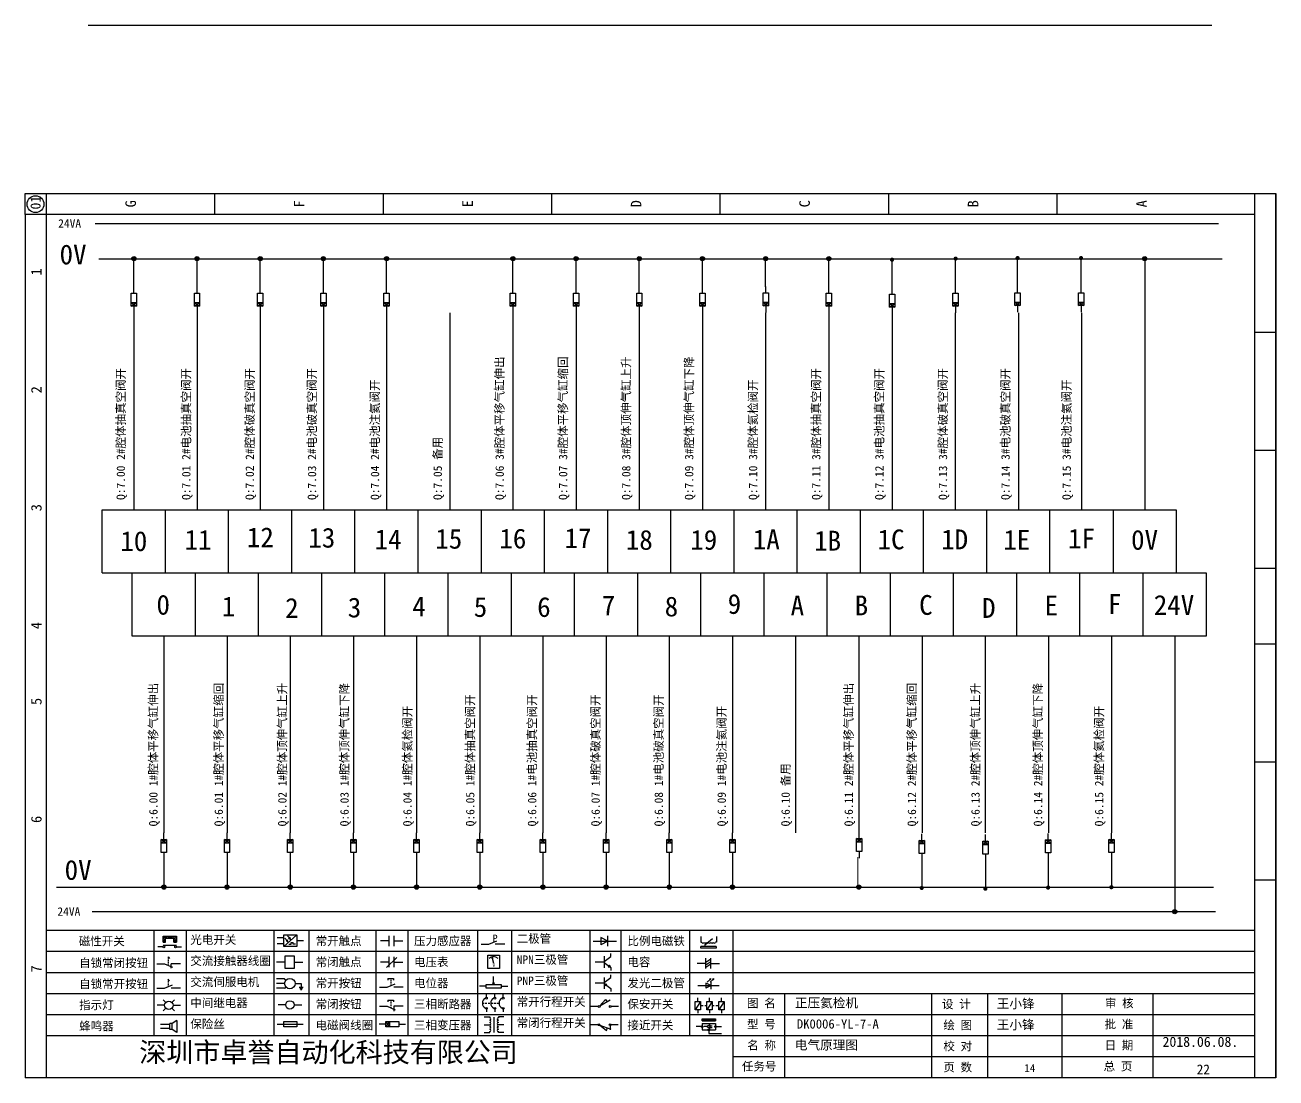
# Model space of a CAD drawing. Header units: millimetres. Extents: x 946 to 4507, y -1073 to 3239.
# Drawn here: x 1274.2 to 1571.2, y -458.3 to -208.3 of the extents above; entities that cross this region are included whole.
import ezdxf

# ---------------------------------------------------------------- set-up
doc = ezdxf.new("R2010")
doc.units = ezdxf.units.MM
doc.layers.add('1', color=3, linetype='Continuous', lineweight=20)
doc.layers.add('MISC', color=2, linetype='Continuous')
doc.styles.get("Standard").update_dxf_attribs({"font": ''})
doc.styles.add('样式 0', font='')
doc.styles.add('汉字', font='')
doc.styles.get('Standard').set_extended_font_data('SimSun')
doc.styles.get('样式 0').set_extended_font_data('KaiTi_GB2312')
doc.styles.get('汉字').set_extended_font_data('新宋体')

# ---------------------------------------------------------------- blocks, each defined once
blk = doc.blocks.new('磁性开关')
at = {"linetype": 'ByBlock'}
h = blk.add_hatch(dxfattribs=at)
h.set_pattern_fill('ANSI31', color=256, scale=0.1, style=0)
h.paths.add_polyline_path([(-1907.69, -775.29), (-1910.88, -775.29), (-1910.88, -776.69), (-1910.25, -776.69), (-1910.25, -775.79), (-1908.31, -775.79), (-1908.31, -776.69), (-1907.69, -776.69)])
for p, q in [((-1910.91, -777.81), (-1912.09, -777.81)), ((-1910.88, -776.69), (-1910.88, -775.29)), ((-1910.88, -775.29), (-1907.69, -775.29)), ((-1910.88, -776.69), (-1910.25, -776.69)), ((-1910.88, -777.39), (-1907.69, -777.39)), ((-1910.25, -776.69), (-1910.25, -775.79)), ((-1910.25, -775.79), (-1908.31, -775.79)), ((-1908.31, -776.69), (-1908.31, -775.79)), ((-1908.31, -776.69), (-1907.69, -776.69)), ((-1907.69, -775.29), (-1907.69, -776.69)), ((-1907.66, -777.81), (-1906.48, -777.81))]:
    blk.add_line(p, q, dxfattribs=at)
for centre in [(-1910.68, -777.81), (-1907.88, -777.81)]:
    blk.add_circle(centre, 0.225, dxfattribs=at)
blk = doc.blocks.new('*U210')
at = {"linetype": 'ByBlock'}
for p, q in [((-1909.23, -780.45), (-1909.23, -780.67)), ((-1909.23, -780.45), (-1908.92, -780.84)), ((-1909.23, -780.84), (-1909.23, -781.05)), ((-1911.92, -782.07), (-1910.06, -782.07)), ((-1910.06, -782.07), (-1908.18, -782.88)), ((-1909.23, -781.23), (-1909.23, -781.44)), ((-1909.23, -781.61), (-1909.23, -781.83)), ((-1909.23, -782), (-1909.23, -782.21)), ((-1909.23, -782.38), (-1909.23, -782.43)), ((-1908.52, -783.07), (-1908.52, -782.07)), ((-1906.25, -782.07), (-1908.52, -782.07))]:
    blk.add_line(p, q, dxfattribs=at)
blk = doc.blocks.new('*U211')
at = {"linetype": 'ByBlock'}
for p, q in [((-1911.92, -792.89), (-1910.06, -792.89)), ((-1910.06, -792.89), (-1908.18, -792.08)), ((-1908.88, -791.17), (-1909.23, -790.71)), ((-1909.23, -790.71), (-1909.23, -790.92)), ((-1909.23, -791.09), (-1909.23, -791.31)), ((-1909.23, -791.48), (-1909.23, -791.69)), ((-1909.23, -791.86), (-1909.23, -792.08)), ((-1909.23, -792.25), (-1909.23, -792.47)), ((-1906.25, -792.89), (-1908.52, -792.89))]:
    blk.add_line(p, q, dxfattribs=at)
blk = doc.blocks.new('蜂鸣器')
at = {"linetype": 'ByBlock'}
for p, q in [((-1907.17, -795.53), (-1908.25, -796.26)), ((-1907.17, -795.53), (-1907.17, -798.41)), ((-1908.8, -796.48), (-1911.01, -796.48)), ((-1908.8, -797.46), (-1911.01, -797.46)), ((-1908.25, -796.26), (-1908.8, -796.26)), ((-1908.8, -797.68), (-1908.8, -796.26)), ((-1908.25, -797.68), (-1908.8, -797.68)), ((-1908.25, -797.68), (-1908.25, -796.26)), ((-1907.17, -798.41), (-1908.25, -797.68))]:
    blk.add_line(p, q, dxfattribs=at)
blk = doc.blocks.new('指示灯')
at = {"linetype": 'ByBlock'}
for p, q in [((-1854.25, -776.92), (-1856.06, -776.92)), ((-1854.62, -775.59), (-1853.97, -776.23)), ((-1854.62, -778.25), (-1853.97, -777.61)), ((-1851.9, -775.59), (-1852.54, -776.23)), ((-1851.9, -778.25), (-1852.54, -777.61)), ((-1852.26, -776.92), (-1850.45, -776.92))]:
    blk.add_line(p, q, dxfattribs=at)
blk.add_circle((-1853.26, -776.92), 0.992, dxfattribs=at)
blk = doc.blocks.new('光电开关')
at = {"linetype": 'ByBlock'}
h = blk.add_hatch(dxfattribs=at)
h.set_pattern_fill('ANSI31', color=256, scale=0.01, style=0)
h.set_pattern_definition([(45, (0.172267, 0), (-0.0224506403, 0.0224506403), [])])
h.paths.add_polyline_path([(-1882.44, -776.34), (-1882.5, -775.91), (-1882.68, -776.07)])
h.paths.add_polyline_path([(-1882.44, -776.34), (-1882.68, -776.07), (-1882.86, -776.23)])
h.paths.add_polyline_path([(-1883.11, -776.45), (-1883.29, -776.61), (-1883.05, -776.88)])
h.paths.add_polyline_path([(-1883.29, -776.61), (-1883.47, -776.77), (-1883.05, -776.88)])
for p, q in [((-1884.01, -775.96), (-1885.56, -775.96)), ((-1884.01, -777.39), (-1885.56, -777.39)), ((-1880.91, -775.3), (-1884.01, -778.05)), ((-1883.75, -776.09), (-1883.05, -776.88)), ((-1883.11, -776.45), (-1883.47, -776.77)), ((-1883.05, -776.88), (-1883.47, -776.77)), ((-1883.14, -775.55), (-1882.44, -776.34)), ((-1883.05, -776.88), (-1883.11, -776.45)), ((-1882.5, -775.91), (-1882.86, -776.23)), ((-1882.44, -776.34), (-1882.86, -776.23)), ((-1882.78, -777.47), (-1882.23, -777.47)), ((-1882.44, -776.34), (-1882.5, -775.91)), ((-1882.23, -777.47), (-1882.23, -777.14)), ((-1882.23, -777.14), (-1881.78, -777.14)), ((-1881.78, -777.47), (-1881.78, -777.14)), ((-1881.23, -777.47), (-1881.78, -777.47)), ((-1879.37, -776.67), (-1880.91, -776.67))]:
    blk.add_line(p, q, dxfattribs=at)
blk.add_lwpolyline([(-1884.01, -775.3), (-1880.91, -775.3), (-1880.91, -778.05), (-1884.01, -778.05)], close=True, dxfattribs=at)
blk = doc.blocks.new('交流接触器线圈')
at = {"linetype": 'ByBlock'}
for p, q in [((-1880.82, -781.77), (-1882.87, -781.77)), ((-1878.72, -781.77), (-1876.67, -781.77))]:
    blk.add_line(p, q, dxfattribs=at)
blk.add_lwpolyline([(-1880.82, -780.28), (-1878.72, -780.28), (-1878.72, -783.26), (-1880.82, -783.26)], close=True, dxfattribs=at)
blk = doc.blocks.new('交流伺服电机')
at = {"linetype": 'ByBlock'}
for p, q in [((-1880.97, -785.75), (-1882.94, -785.75)), ((-1880.97, -786.85), (-1882.94, -786.85)), ((-1880.97, -785.75), (-1880.65, -786.03)), ((-1878.49, -786.85), (-1877.07, -786.85)), ((-1877.07, -786.85), (-1877.07, -787.72)), ((-1880.97, -787.94), (-1882.94, -787.94)), ((-1880.97, -787.94), (-1880.65, -787.67)), ((-1877.54, -787.72), (-1876.59, -787.72)), ((-1877.38, -788.01), (-1876.75, -788.01)), ((-1877.23, -788.29), (-1876.9, -788.29))]:
    blk.add_line(p, q, dxfattribs=at)
blk.add_circle((-1879.73, -786.85), 1.24, dxfattribs=at)
blk = doc.blocks.new('中间继电器')
at = {"linetype": 'ByBlock'}
for p, q in [((-1880.72, -791.92), (-1882.54, -791.92)), ((-1878.74, -791.92), (-1876.92, -791.92))]:
    blk.add_line(p, q, dxfattribs=at)
blk.add_circle((-1879.73, -791.92), 0.992, dxfattribs=at)
blk = doc.blocks.new('保险丝')
at = {"linetype": 'ByBlock'}
blk.add_line((-1882.72, -796.49), (-1876.55, -796.49), dxfattribs=at)
blk.add_lwpolyline([(-1881.2, -795.86), (-1878.06, -795.86), (-1878.06, -797.12), (-1881.2, -797.12)], close=True, dxfattribs=at)
blk = doc.blocks.new('常开按钮')
at = {"linetype": 'ByBlock'}
for p, q in [((-1910.06, -787.73), (-1908.18, -786.93)), ((-1909.9, -785.68), (-1908.56, -785.68)), ((-1909.9, -785.68), (-1909.9, -786.07)), ((-1909.23, -785.68), (-1909.23, -785.89)), ((-1909.23, -786.06), (-1909.23, -786.28)), ((-1909.23, -786.45), (-1909.23, -786.67)), ((-1909.23, -786.84), (-1909.23, -787.05)), ((-1908.56, -785.68), (-1908.56, -786.07)), ((-1911.92, -787.73), (-1910.06, -787.73)), ((-1909.23, -787.22), (-1909.23, -787.38)), ((-1906.25, -787.73), (-1908.52, -787.73))]:
    blk.add_line(p, q, dxfattribs=at)
blk = doc.blocks.new('常开触点')
at = {"linetype": 'ByBlock'}
for p, q in [((-1853.82, -782.99), (-1853.82, -780.56)), ((-1852.6, -782.99), (-1852.6, -780.56)), ((-1853.82, -781.77), (-1855.88, -781.77)), ((-1852.6, -781.77), (-1850.55, -781.77))]:
    blk.add_line(p, q, dxfattribs=at)
blk = doc.blocks.new('常闭触点')
at = {"linetype": 'ByBlock'}
for p, q in [((-1853.82, -786.77), (-1855.88, -786.77)), ((-1852.01, -785.66), (-1854.43, -788.1)), ((-1853.82, -787.99), (-1853.82, -785.56)), ((-1852.6, -787.99), (-1852.6, -785.56)), ((-1852.6, -786.77), (-1850.55, -786.77))]:
    blk.add_line(p, q, dxfattribs=at)
blk = doc.blocks.new('常闭按钮')
at = {"linetype": 'ByBlock'}
for p, q in [((-1856.13, -792.28), (-1854.28, -792.28)), ((-1854.28, -792.28), (-1852.4, -793.09)), ((-1854.11, -790.83), (-1852.77, -790.83)), ((-1854.11, -790.83), (-1854.11, -791.22)), ((-1853.44, -790.83), (-1853.44, -791.04)), ((-1853.44, -791.21), (-1853.44, -791.43)), ((-1853.44, -791.6), (-1853.44, -791.82)), ((-1853.44, -791.99), (-1853.44, -792.2)), ((-1853.44, -792.37), (-1853.44, -792.53)), ((-1852.77, -790.83), (-1852.77, -791.22)), ((-1850.47, -792.28), (-1852.73, -792.28)), ((-1852.73, -792.28), (-1852.73, -793.43))]:
    blk.add_line(p, q, dxfattribs=at)
blk = doc.blocks.new('电磁阀线圈')
at = {"linetype": 'ByBlock'}
for p, q in [((-1854.61, -795.92), (-1853.75, -797.16)), ((-1853.75, -795.92), (-1854.61, -797.16)), ((-1853.75, -795.92), (-1853.75, -797.16)), ((-1854.61, -796.54), (-1856.17, -796.54)), ((-1851.53, -796.54), (-1849.97, -796.54))]:
    blk.add_line(p, q, dxfattribs=at)
blk.add_lwpolyline([(-1854.61, -795.92), (-1851.53, -795.92), (-1851.53, -797.16), (-1854.61, -797.16)], close=True, dxfattribs=at)
blk = doc.blocks.new('电压表')
at = {"linetype": 'ByBlock'}
for p, q in [((-1814.84, -780.75), (-1814.91, -781.13)), ((-1814.6, -781.05), (-1814.91, -781.13)), ((-1814.84, -780.75), (-1814.46, -782.26)), ((-1814.84, -780.75), (-1814.6, -781.05))]:
    blk.add_line(p, q, dxfattribs=at)
blk.add_lwpolyline([(-1815.84, -780.34), (-1813.07, -780.34), (-1813.07, -783.49), (-1815.84, -783.49)], close=True, dxfattribs=at)
blk.add_arc((-1814.46, -782.26), 1.56, 46.8313, 133.1687, dxfattribs=at)
at = {"linetype": 'ByBlock', "insert": (-1814.7, -782.39), "char_height": 0.75, "width": 0.6768, "attachment_point": 1}
blk.add_mtext('V', dxfattribs=at)
blk = doc.blocks.new('电位器')
at = {"linetype": 'ByBlock'}
for p, q in [((-1814.45, -787.3), (-1814.62, -786.96)), ((-1814.62, -786.96), (-1814.27, -786.96)), ((-1814.45, -787.3), (-1814.45, -785.39)), ((-1814.45, -787.3), (-1814.27, -786.96)), ((-1816.21, -787.75), (-1817.79, -787.75)), ((-1812.68, -787.75), (-1811.1, -787.75))]:
    blk.add_line(p, q, dxfattribs=at)
blk.add_lwpolyline([(-1816.21, -787.3), (-1812.68, -787.3), (-1812.68, -788.2), (-1816.21, -788.2)], close=True, dxfattribs=at)
blk = doc.blocks.new('三相断路器')
at = {"linetype": 'ByBlock'}
for p, q in [((-1816.17, -790.33), (-1816.17, -789.7)), ((-1814.17, -790.33), (-1814.17, -789.7)), ((-1812.18, -790.33), (-1812.18, -789.7)), ((-1817.14, -791.74), (-1816.72, -791.74)), ((-1816.45, -791.74), (-1816.03, -791.74)), ((-1815.76, -791.74), (-1815.34, -791.74)), ((-1815.07, -791.74), (-1814.65, -791.74)), ((-1814.38, -791.74), (-1813.96, -791.74)), ((-1813.69, -791.74), (-1813.27, -791.74)), ((-1816.17, -793.19), (-1816.17, -793.83)), ((-1814.17, -793.19), (-1814.17, -793.83)), ((-1812.18, -793.19), (-1812.18, -793.83))]:
    blk.add_line(p, q, dxfattribs=at)
for centre in [(-1816.17, -790.55), (-1816.17, -792.98), (-1814.17, -790.55), (-1814.17, -792.98), (-1812.18, -790.55), (-1812.18, -792.98)]:
    blk.add_circle(centre, 0.219, dxfattribs=at)
for centre in [(-1815.81, -791.74), (-1813.82, -791.74), (-1811.83, -791.74)]:
    blk.add_arc(centre, 1.32, 115.5791, 244.4209, dxfattribs=at)
blk = doc.blocks.new('三相变压器')
at = {"linetype": 'ByBlock'}
for p, q in [((-1816.69, -795.03), (-1815.37, -795.03)), ((-1815.37, -795.03), (-1815.37, -795.24)), ((-1814.34, -798.7), (-1814.34, -795.04)), ((-1812, -795.03), (-1813.32, -795.03)), ((-1813.32, -795.03), (-1813.32, -795.24)), ((-1816.69, -796.87), (-1815.37, -796.87)), ((-1816.69, -798.71), (-1815.37, -798.71)), ((-1815.37, -798.71), (-1815.37, -798.5)), ((-1812, -796.87), (-1813.32, -796.87)), ((-1813.32, -798.71), (-1813.32, -798.5)), ((-1812, -798.71), (-1813.32, -798.71))]:
    blk.add_line(p, q, dxfattribs=at)
for centre, start, end in [((-1815.37, -795.51), 270, 90), ((-1815.37, -796.06), 270, 90), ((-1813.32, -795.51), 90, 270), ((-1813.32, -796.06), 90, 270), ((-1815.37, -796.6), 270, 90), ((-1815.37, -797.14), 270, 90), ((-1815.37, -797.68), 270, 90), ((-1815.37, -798.23), 270, 90), ((-1813.32, -796.6), 90, 270), ((-1813.32, -797.14), 90, 270), ((-1813.32, -797.68), 90, 270), ((-1813.32, -798.23), 90, 270)]:
    blk.add_arc(centre, 0.271, start, end, dxfattribs=at)
blk = doc.blocks.new('压力感应器')
at = {"linetype": 'ByBlock'}
for p, q in [((-1817.44, -777.73), (-1815.59, -777.73)), ((-1815.59, -777.73), (-1813.71, -776.93)), ((-1811.78, -777.73), (-1814.05, -777.73))]:
    blk.add_line(p, q, dxfattribs=at)
at = {"linetype": 'ByBlock', "insert": (-1814.65, -775.48), "char_height": 1.68, "width": 1.2242, "attachment_point": 1}
blk.add_mtext('{\\fNSimSun|b0|i0|c134|p49;P}', dxfattribs=at)
blk = doc.blocks.new('二极管')
at = {"linetype": 'ByBlock'}
for p, q in [((-1787.52, -776.77), (-1781.92, -776.77)), ((-1783.97, -776.77), (-1785.69, -775.9)), ((-1785.69, -775.9), (-1785.69, -777.65)), ((-1783.97, -776.77), (-1785.69, -777.65)), ((-1783.97, -777.99), (-1783.97, -775.56))]:
    blk.add_line(p, q, dxfattribs=at)
blk = doc.blocks.new('NPN三极管')
at = {"linetype": 'ByBlock'}
for p, q in [((-1785.73, -780.61), (-1785.73, -783.32)), ((-1785.73, -781.82), (-1784.15, -780.66)), ((-1784.15, -780.66), (-1784.15, -779.98)), ((-1785.73, -781.97), (-1787.81, -781.97)), ((-1785.73, -782.11), (-1784.15, -783.27)), ((-1784.41, -782.73), (-1784.74, -783.18)), ((-1784.15, -783.27), (-1784.74, -783.18)), ((-1784.15, -783.27), (-1784.41, -782.73)), ((-1784.15, -783.27), (-1784.15, -783.96))]:
    blk.add_line(p, q, dxfattribs=at)
blk = doc.blocks.new('PNP三极管')
at = {"linetype": 'ByBlock'}
for p, q in [((-1784.9, -786.74), (-1786.98, -786.74)), ((-1784.9, -785.38), (-1784.9, -788.09)), ((-1784.9, -786.59), (-1783.32, -785.43)), ((-1784.9, -786.88), (-1783.32, -788.04)), ((-1784.9, -786.88), (-1784.31, -786.97)), ((-1784.9, -786.88), (-1784.64, -787.42)), ((-1784.31, -786.97), (-1784.64, -787.42)), ((-1783.32, -785.43), (-1783.32, -784.75)), ((-1783.32, -788.04), (-1783.32, -788.73))]:
    blk.add_line(p, q, dxfattribs=at)
blk = doc.blocks.new('常开行程开关')
at = {"linetype": 'ByBlock'}
for p, q in [((-1786.29, -792.3), (-1788.01, -792.3)), ((-1785.89, -792.17), (-1784.52, -790.62)), ((-1785.89, -792.17), (-1783.43, -790.72)), ((-1784.52, -790.62), (-1784.19, -791.17)), ((-1781.48, -792.3), (-1783.21, -792.3))]:
    blk.add_line(p, q, dxfattribs=at)
for centre in [(-1786.07, -792.3), (-1783.42, -792.3)]:
    blk.add_circle(centre, 0.219, dxfattribs=at)
blk = doc.blocks.new('常闭行程开关')
at = {"linetype": 'ByBlock'}
for p, q in [((-1786.34, -796.62), (-1788.07, -796.62)), ((-1785.93, -796.72), (-1783.25, -797.7)), ((-1785.93, -796.72), (-1784.3, -798)), ((-1784.3, -798), (-1784.08, -797.4)), ((-1783.48, -796.84), (-1783.48, -797.85)), ((-1781.54, -796.62), (-1783.26, -796.62))]:
    blk.add_line(p, q, dxfattribs=at)
for centre in [(-1786.12, -796.62), (-1783.48, -796.62)]:
    blk.add_circle(centre, 0.219, dxfattribs=at)
blk = doc.blocks.new('电容')
at = {"linetype": 'ByBlock'}
for p, q in [((-1756.08, -782.99), (-1756.08, -780.56)), ((-1754.86, -780.79), (-1756.08, -781.55)), ((-1754.86, -782.99), (-1754.86, -780.56)), ((-1756.08, -781.77), (-1758.13, -781.77)), ((-1754.86, -781.44), (-1756.08, -782.2)), ((-1754.86, -781.99), (-1756.08, -782.75)), ((-1754.86, -781.77), (-1752.81, -781.77))]:
    blk.add_line(p, q, dxfattribs=at)
blk = doc.blocks.new('发光二极管')
at = {"linetype": 'ByBlock'}
for p, q in [((-1758.01, -786.77), (-1752.89, -786.77)), ((-1754.84, -786.77), (-1756.04, -786.16)), ((-1756.04, -786.16), (-1756.04, -787.39)), ((-1754.84, -786.77), (-1756.04, -787.39)), ((-1755.78, -785.92), (-1754.89, -785.14)), ((-1754.89, -785.14), (-1755.2, -785.22)), ((-1755.2, -785.22), (-1755.01, -785.43)), ((-1755.08, -785.92), (-1754.18, -785.14)), ((-1754.89, -785.14), (-1755.01, -785.43)), ((-1754.84, -787.63), (-1754.84, -785.92)), ((-1754.18, -785.14), (-1754.49, -785.22)), ((-1754.49, -785.22), (-1754.31, -785.43)), ((-1754.18, -785.14), (-1754.31, -785.43))]:
    blk.add_line(p, q, dxfattribs=at)
blk = doc.blocks.new('比例电磁阀')
at = {"linetype": 'ByBlock'}
for p, q in [((-1757.26, -775.38), (-1757.26, -776.71)), ((-1757.26, -776.71), (-1757.05, -776.71)), ((-1753.6, -777.73), (-1757.25, -777.73)), ((-1757.25, -778.13), (-1757.25, -777.73)), ((-1753.6, -778.13), (-1757.25, -778.13)), ((-1754.5, -775.98), (-1756.35, -777.44)), ((-1756.35, -777.44), (-1756.25, -777.25)), ((-1756.35, -777.44), (-1756.15, -777.38)), ((-1756.15, -777.38), (-1756.25, -777.25)), ((-1753.58, -776.71), (-1753.8, -776.71)), ((-1753.6, -777.73), (-1753.6, -778.13)), ((-1753.58, -775.38), (-1753.58, -776.71))]:
    blk.add_line(p, q, dxfattribs=at)
for centre in [(-1756.78, -776.71), (-1756.24, -776.71), (-1755.7, -776.71), (-1755.15, -776.71), (-1754.61, -776.71), (-1754.07, -776.71)]:
    blk.add_arc(centre, 0.271, 180, 0, dxfattribs=at)
blk = doc.blocks.new('保安开关')
at = {"linetype": 'ByBlock'}
for p, q in [((-1757.96, -790.79), (-1757.96, -789.97)), ((-1755.17, -790.79), (-1755.17, -789.97)), ((-1752.39, -790.79), (-1752.39, -789.97)), ((-1757.33, -790.79), (-1758.6, -792.81)), ((-1757.96, -792.81), (-1757.96, -793.62)), ((-1757.33, -791.8), (-1756.72, -791.8)), ((-1756.35, -791.8), (-1755.89, -791.8)), ((-1754.54, -790.79), (-1755.81, -792.81)), ((-1755.17, -792.81), (-1755.17, -793.62)), ((-1754.52, -791.8), (-1754.06, -791.8)), ((-1753.69, -791.8), (-1753.08, -791.8)), ((-1751.75, -790.79), (-1753.02, -792.81)), ((-1752.39, -792.81), (-1752.39, -793.62))]:
    blk.add_line(p, q, dxfattribs=at)
for points in [[(-1758.6, -790.79), (-1757.33, -790.79), (-1757.33, -792.81), (-1758.6, -792.81)], [(-1755.81, -790.79), (-1754.54, -790.79), (-1754.54, -792.81), (-1755.81, -792.81)], [(-1753.02, -790.79), (-1751.75, -790.79), (-1751.75, -792.81), (-1753.02, -792.81)]]:
    blk.add_lwpolyline(points, close=True, dxfattribs=at)
blk = doc.blocks.new('接近开关')
at = {"linetype": 'ByBlock'}
h = blk.add_hatch(dxfattribs=at)
h.set_pattern_fill('ANSI31', color=256, scale=0.01, style=0)
h.set_pattern_definition([(45, (-89.131516, -30.795668), (-0.0224506403, 0.0224506403), [])])
h.paths.add_polyline_path([(-1513.76, -1123.35), (-1513.76, -1122.85), (-1516.96, -1122.85), (-1516.96, -1123.35)])
for p, q in [((-1517.18, -1124.71), (-1518.36, -1124.71)), ((-1516.96, -1123.35), (-1516.96, -1122.85)), ((-1516.96, -1122.85), (-1513.76, -1122.85)), ((-1516.96, -1123.35), (-1513.76, -1123.35)), ((-1516.96, -1123.95), (-1513.76, -1123.95)), ((-1516.96, -1123.95), (-1516.96, -1125.47)), ((-1516.96, -1125.47), (-1513.76, -1125.47)), ((-1515.91, -1124.71), (-1516.45, -1124.71)), ((-1515.11, -1124.31), (-1515.91, -1124.71)), ((-1515.11, -1125.11), (-1515.91, -1124.71)), ((-1515.33, -1124.53), (-1515.17, -1124.53)), ((-1515.33, -1124.88), (-1515.17, -1124.88)), ((-1515.25, -1124.45), (-1515.25, -1124.61)), ((-1515.11, -1124.31), (-1515.11, -1125.11)), ((-1515.11, -1124.48), (-1514.58, -1124.48)), ((-1515.11, -1124.94), (-1514.58, -1124.94)), ((-1513.76, -1122.85), (-1513.76, -1123.35)), ((-1513.76, -1123.95), (-1513.76, -1125.47)), ((-1513.54, -1124.71), (-1512.36, -1124.71)), ((-1515.36, -1125.69), (-1515.36, -1126.36)), ((-1515.36, -1126.36), (-1512.36, -1126.36))]:
    blk.add_line(p, q, dxfattribs=at)
for centre in [(-1516.96, -1124.71), (-1515.36, -1125.47), (-1513.76, -1124.71)]:
    blk.add_circle(centre, 0.225, dxfattribs=at)

msp = doc.modelspace()

# ---------------------------------------------------------------- hatches: boundary and pattern name
at = {"lineweight": -2}
h = msp.add_hatch(color=0, dxfattribs=at)
edge = h.paths.add_edge_path()
edge.add_arc((1300.081, -263.784), 0.5, 0, 360)
h = msp.add_hatch(color=0, dxfattribs=at)
edge = h.paths.add_edge_path()
edge.add_arc((1315.081, -263.784), 0.5, 0, 360)
h = msp.add_hatch(color=0, dxfattribs=at)
edge = h.paths.add_edge_path()
edge.add_arc((1330.081, -263.784), 0.5, 0, 360)
h = msp.add_hatch(color=0, dxfattribs=at)
edge = h.paths.add_edge_path()
edge.add_arc((1345.081, -263.784), 0.5, 0, 360)
h = msp.add_hatch(color=0, dxfattribs=at)
edge = h.paths.add_edge_path()
edge.add_arc((1360.081, -263.784), 0.5, 0, 360)
h = msp.add_hatch(color=0, dxfattribs=at)
edge = h.paths.add_edge_path()
edge.add_arc((1390.081, -263.784), 0.5, 0, 360)
h = msp.add_hatch(color=0, dxfattribs=at)
edge = h.paths.add_edge_path()
edge.add_arc((1405.081, -263.784), 0.5, 0, 360)
h = msp.add_hatch(color=0, dxfattribs=at)
edge = h.paths.add_edge_path()
edge.add_arc((1420.081, -263.784), 0.5, 0, 360)
h = msp.add_hatch(color=0, dxfattribs=at)
edge = h.paths.add_edge_path()
edge.add_arc((1435.081, -263.784), 0.5, 0, 360)
h = msp.add_hatch(color=0, dxfattribs=at)
edge = h.paths.add_edge_path()
edge.add_arc((1450.081, -263.784), 0.5, 0, 360)
h = msp.add_hatch(color=0, dxfattribs=at)
edge = h.paths.add_edge_path()
edge.add_arc((1465.081, -263.784), 0.5, 0, 360)
h = msp.add_hatch(color=0, dxfattribs=at)
edge = h.paths.add_edge_path()
edge.add_arc((1480.097, -264.016), 0.5, 0, 360)
h = msp.add_hatch(color=0, dxfattribs=at)
edge = h.paths.add_edge_path()
edge.add_arc((1495.18, -263.765), 0.5, 0, 360)
h = msp.add_hatch(color=0, dxfattribs=at)
edge = h.paths.add_edge_path()
edge.add_arc((1509.885, -263.639), 0.5, 0, 360)
h = msp.add_hatch(color=0, dxfattribs=at)
edge = h.paths.add_edge_path()
edge.add_arc((1524.968, -263.639), 0.5, 0, 360)
h = msp.add_hatch(color=0, dxfattribs=at)
edge = h.paths.add_edge_path()
edge.add_arc((1540.081, -263.784), 0.5, 0, 360)
h = msp.add_hatch(color=0, dxfattribs=at)
edge = h.paths.add_edge_path()
edge.add_arc((1307.206, -412.996), 0.5, 0, 360)
h = msp.add_hatch(color=0, dxfattribs=at)
edge = h.paths.add_edge_path()
edge.add_arc((1322.206, -412.996), 0.5, 0, 360)
h = msp.add_hatch(color=0, dxfattribs=at)
edge = h.paths.add_edge_path()
edge.add_arc((1337.206, -412.996), 0.5, 0, 360)
h = msp.add_hatch(color=0, dxfattribs=at)
edge = h.paths.add_edge_path()
edge.add_arc((1352.206, -412.996), 0.5, 0, 360)
h = msp.add_hatch(color=0, dxfattribs=at)
edge = h.paths.add_edge_path()
edge.add_arc((1367.206, -412.996), 0.5, 0, 360)
h = msp.add_hatch(color=0, dxfattribs=at)
edge = h.paths.add_edge_path()
edge.add_arc((1382.206, -412.996), 0.5, 0, 360)
h = msp.add_hatch(color=0, dxfattribs=at)
edge = h.paths.add_edge_path()
edge.add_arc((1397.206, -412.996), 0.5, 0, 360)
h = msp.add_hatch(color=0, dxfattribs=at)
edge = h.paths.add_edge_path()
edge.add_arc((1412.206, -412.996), 0.5, 0, 360)
h = msp.add_hatch(color=0, dxfattribs=at)
edge = h.paths.add_edge_path()
edge.add_arc((1427.206, -412.996), 0.5, 0, 360)
h = msp.add_hatch(color=0, dxfattribs=at)
edge = h.paths.add_edge_path()
edge.add_arc((1442.206, -412.996), 0.5, 0, 360)
h = msp.add_hatch(color=0, dxfattribs=at)
edge = h.paths.add_edge_path()
edge.add_arc((1472.003, -412.972), 0.5, 0, 360)
h = msp.add_hatch(color=0, dxfattribs=at)
edge = h.paths.add_edge_path()
edge.add_arc((1472.206, -412.996), 0.5, 0, 360)
h = msp.add_hatch(color=0, dxfattribs=at)
edge = h.paths.add_edge_path()
edge.add_arc((1487.142, -413.187), 0.5, 0, 360)
h = msp.add_hatch(color=0, dxfattribs=at)
edge = h.paths.add_edge_path()
edge.add_arc((1517.142, -413.092), 0.5, 0, 360)
h = msp.add_hatch(color=0, dxfattribs=at)
edge = h.paths.add_edge_path()
edge.add_arc((1532.172, -413.007), 0.5, 0, 360)
h = msp.add_hatch(color=0, dxfattribs=at)
edge = h.paths.add_edge_path()
edge.add_arc((1502.256, -413.356), 0.5, 0, 360)
h = msp.add_hatch(color=0, dxfattribs=at)
edge = h.paths.add_edge_path()
edge.add_arc((1547.206, -418.813), 0.5, 0, 360)

# ---------------------------------------------------------------- linework, layer by layer
at = {"color": 0, "lineweight": -2}
for p, q in [((1289.261, -208.307), (1556.014, -208.307)), ((1290.868, -255.421), (1557.621, -255.421)), ((1291.752, -263.784), (1558.505, -263.784)), ((1300.081, -270.444), (1300.081, -263.784)), ((1315.081, -270.444), (1315.081, -263.784)), ((1330.081, -270.444), (1330.081, -263.784)), ((1345.081, -270.444), (1345.081, -263.784)), ((1360.081, -270.444), (1360.081, -263.784)), ((1390.081, -270.444), (1390.081, -263.784)), ((1405.081, -270.444), (1405.081, -263.784)), ((1420.081, -270.444), (1420.081, -263.784)), ((1435.081, -270.444), (1435.081, -263.784)), ((1450.081, -270.444), (1450.081, -263.784)), ((1465.081, -270.444), (1465.081, -263.784)), ((1480.097, -270.675), (1480.097, -264.016)), ((1495.18, -270.424), (1495.18, -263.765)), ((1509.885, -270.299), (1509.885, -263.639)), ((1524.968, -270.299), (1524.968, -263.639)), ((1540.081, -263.784), (1540.081, -323.39)), ((1300.081, -276.64), (1300.081, -323.39)), ((1315.081, -276.64), (1315.081, -323.39)), ((1330.081, -276.64), (1330.081, -323.39)), ((1345.081, -276.64), (1345.081, -323.39)), ((1360.081, -276.64), (1360.081, -323.39)), ((1375.081, -276.64), (1375.081, -323.39)), ((1390.081, -276.64), (1390.081, -323.39)), ((1405.081, -276.64), (1405.081, -323.39)), ((1420.081, -276.64), (1420.081, -323.39)), ((1435.081, -276.64), (1435.081, -323.39)), ((1450.081, -276.64), (1450.081, -323.39)), ((1465.081, -276.64), (1465.081, -323.39)), ((1480.081, -276.64), (1480.081, -323.39)), ((1495.081, -276.64), (1495.081, -323.39)), ((1510.081, -276.64), (1510.081, -323.39)), ((1525.081, -276.64), (1525.081, -323.39)), ((1532.581, -323.39), (1532.581, -338.39)), ((1292.581, -338.39), (1554.706, -338.39)), ((1314.706, -353.39), (1314.706, -338.39)), ((1329.706, -353.39), (1329.706, -338.39)), ((1344.706, -353.39), (1344.706, -338.39)), ((1359.706, -353.39), (1359.706, -338.39)), ((1374.706, -353.39), (1374.706, -338.39)), ((1389.706, -353.39), (1389.706, -338.39)), ((1404.706, -353.39), (1404.706, -338.39)), ((1419.706, -353.39), (1419.706, -338.39)), ((1434.706, -353.39), (1434.706, -338.39)), ((1449.706, -353.39), (1449.706, -338.39)), ((1464.706, -353.39), (1464.706, -338.39)), ((1479.706, -353.39), (1479.706, -338.39)), ((1494.706, -353.39), (1494.706, -338.39)), ((1509.706, -353.39), (1509.706, -338.39)), ((1524.706, -353.39), (1524.706, -338.39)), ((1539.706, -338.39), (1539.706, -338.39)), ((1539.706, -353.39), (1539.706, -338.39)), ((1307.206, -353.39), (1307.206, -400.141)), ((1322.206, -353.39), (1322.206, -400.141)), ((1337.206, -353.39), (1337.206, -400.141)), ((1352.206, -353.39), (1352.206, -400.141)), ((1367.206, -353.39), (1367.206, -400.141)), ((1382.206, -353.39), (1382.206, -400.141)), ((1397.206, -353.39), (1397.206, -400.141)), ((1412.206, -353.39), (1412.206, -400.141)), ((1427.206, -353.39), (1427.206, -400.141)), ((1442.206, -353.39), (1442.206, -400.141)), ((1457.206, -353.39), (1457.206, -400.141)), ((1472.206, -353.39), (1472.206, -400.141)), ((1487.206, -353.39), (1487.206, -400.141)), ((1502.206, -353.39), (1502.206, -400.141)), ((1517.206, -353.39), (1517.206, -400.141)), ((1532.206, -353.39), (1532.206, -400.141)), ((1547.206, -353.39), (1547.206, -418.813)), ((1307.206, -406.336), (1307.206, -412.996)), ((1322.206, -406.336), (1322.206, -412.996)), ((1337.206, -406.336), (1337.206, -412.996)), ((1352.206, -406.336), (1352.206, -412.996)), ((1367.206, -406.336), (1367.206, -412.996)), ((1382.206, -406.336), (1382.206, -412.996)), ((1397.206, -406.336), (1397.206, -412.996)), ((1412.206, -406.336), (1412.206, -412.996)), ((1427.206, -406.336), (1427.206, -412.996)), ((1442.206, -406.336), (1442.206, -412.996)), ((1487.142, -406.527), (1487.142, -413.187)), ((1502.256, -406.697), (1502.256, -413.356)), ((1517.142, -406.432), (1517.142, -413.092)), ((1532.172, -406.347), (1532.172, -413.007)), ((1281.695, -412.996), (1556.374, -412.996)), ((1290.147, -418.813), (1556.9, -418.813)), ((1304.822, -423.307), (1304.822, -448.307)), ((1312.499, -423.307), (1312.499, -448.307)), ((1333.289, -423.307), (1333.289, -448.307)), ((1341.642, -423.307), (1341.642, -448.307)), ((1357.497, -423.307), (1357.497, -448.307)), ((1365.146, -423.307), (1365.146, -448.307)), ((1381.638, -423.307), (1381.638, -448.307)), ((1389.74, -423.307), (1389.74, -448.307)), ((1408.359, -423.307), (1408.359, -448.307)), ((1415.718, -423.307), (1415.718, -448.307)), ((1432.029, -423.307), (1432.029, -448.307)), ((1442.267, -423.307), (1442.267, -458.222)), ((1454.588, -438.307), (1454.588, -458.222)), ((1489.458, -438.307), (1489.458, -458.307)), ((1502.723, -438.307), (1502.723, -458.307)), ((1520.414, -438.307), (1520.414, -458.307)), ((1542.026, -438.307), (1542.026, -458.307))]:
    msp.add_line(p, q, dxfattribs=at)
at = {"linetype": 'ByBlock'}
for p, q in [((1274.243, -248.307), (1571.243, -248.307)), ((1274.243, -253.307), (1274.243, -248.307)), ((1279.243, -248.307), (1279.243, -458.307)), ((1571.243, -248.307), (1571.243, -458.307)), ((1571.243, -458.307), (1571.243, -248.307)), ((1274.243, -253.307), (1274.243, -438.307)), ((1566.243, -423.307), (1279.243, -423.307)), ((1566.243, -428.307), (1279.243, -428.307)), ((1566.243, -433.307), (1279.243, -433.307)), ((1274.243, -438.307), (1274.243, -458.307)), ((1566.243, -438.307), (1279.243, -438.307)), ((1566.243, -443.307), (1279.243, -443.307)), ((1566.243, -448.307), (1279.243, -448.307)), ((1566.243, -453.307), (1442.267, -453.307)), ((1571.243, -458.307), (1274.243, -458.307))]:
    msp.add_line(p, q, dxfattribs=at)
for points in [[(1319.243, -248.307), (1319.243, -253.307)], [(1359.243, -248.307), (1359.243, -253.307)], [(1399.243, -248.307), (1399.243, -253.307)], [(1439.243, -248.307), (1439.243, -253.307)], [(1479.243, -248.307), (1479.243, -253.307)], [(1519.243, -248.307), (1519.243, -253.307)], [(1566.243, -458.307), (1566.243, -248.307)], [(1566.243, -253.307), (1274.243, -253.307)], [(1571.243, -281.307), (1566.243, -281.307)], [(1571.243, -309.307), (1566.243, -309.307)], [(1571.243, -337.307), (1566.243, -337.307)], [(1571.243, -355.307), (1566.243, -355.307)], [(1571.243, -383.307), (1566.243, -383.307)], [(1571.243, -411.307), (1566.243, -411.307)]]:
    msp.add_lwpolyline(points, dxfattribs=at)
at = {"color": 0, "lineweight": -2}
for points in [[(1292.581, -323.39), (1307.581, -323.39)], [(1292.581, -338.39), (1292.581, -323.39)], [(1307.581, -323.39), (1322.581, -323.39)], [(1307.581, -338.39), (1307.581, -323.39)], [(1322.581, -323.39), (1337.581, -323.39)], [(1322.581, -338.39), (1322.581, -323.39)], [(1337.581, -323.39), (1352.581, -323.39)], [(1337.581, -338.39), (1337.581, -323.39)], [(1352.581, -323.39), (1367.581, -323.39)], [(1352.581, -338.39), (1352.581, -323.39)], [(1367.581, -323.39), (1382.581, -323.39)], [(1367.581, -338.39), (1367.581, -323.39)], [(1382.581, -323.39), (1397.581, -323.39)], [(1382.581, -338.39), (1382.581, -323.39)], [(1397.581, -323.39), (1412.581, -323.39)], [(1397.581, -338.39), (1397.581, -323.39)], [(1412.581, -323.39), (1427.581, -323.39)], [(1412.581, -338.39), (1412.581, -323.39)], [(1427.581, -323.39), (1442.581, -323.39)], [(1427.581, -338.39), (1427.581, -323.39)], [(1442.581, -323.39), (1457.581, -323.39)], [(1442.581, -338.39), (1442.581, -323.39)], [(1457.581, -323.39), (1472.581, -323.39)], [(1457.581, -338.39), (1457.581, -323.39)], [(1472.581, -323.39), (1487.581, -323.39)], [(1472.581, -338.39), (1472.581, -323.39)], [(1487.581, -323.39), (1502.581, -323.39)], [(1487.581, -338.39), (1487.581, -323.39)], [(1502.581, -323.39), (1517.581, -323.39)], [(1502.581, -338.39), (1502.581, -323.39)], [(1517.581, -323.39), (1532.581, -323.39)], [(1517.581, -338.39), (1517.581, -323.39)], [(1532.581, -323.39), (1547.581, -323.39), (1547.581, -338.39)], [(1314.706, -353.39), (1299.706, -353.39), (1299.671, -338.39)], [(1554.706, -338.39), (1554.706, -353.39), (1539.706, -353.39)], [(1329.706, -353.39), (1314.706, -353.39)], [(1344.706, -353.39), (1329.706, -353.39)], [(1359.706, -353.39), (1344.706, -353.39)], [(1374.706, -353.39), (1359.706, -353.39)], [(1389.706, -353.39), (1374.706, -353.39)], [(1404.706, -353.39), (1389.706, -353.39)], [(1419.706, -353.39), (1404.706, -353.39)], [(1434.706, -353.39), (1419.706, -353.39)], [(1449.706, -353.39), (1434.706, -353.39)], [(1464.706, -353.39), (1449.706, -353.39)], [(1479.706, -353.39), (1464.706, -353.39)], [(1494.706, -353.39), (1479.706, -353.39)], [(1509.706, -353.39), (1494.706, -353.39)], [(1524.706, -353.39), (1509.706, -353.39)], [(1539.706, -353.39), (1524.706, -353.39)]]:
    msp.add_lwpolyline(points, dxfattribs=at)
at = {"linetype": 'ByBlock'}
msp.add_circle((1276.731, -250.834), 2, dxfattribs=at)
at = {"color": 0, "lineweight": -2}
for centre in [(1300.081, -263.784), (1315.081, -263.784), (1330.081, -263.784), (1345.081, -263.784), (1360.081, -263.784), (1390.081, -263.784), (1405.081, -263.784), (1420.081, -263.784), (1435.081, -263.784), (1450.081, -263.784), (1465.081, -263.784), (1540.081, -263.784), (1307.206, -412.996), (1322.206, -412.996), (1337.206, -412.996), (1352.206, -412.996), (1367.206, -412.996), (1382.206, -412.996), (1397.206, -412.996), (1412.206, -412.996), (1427.206, -412.996), (1442.206, -412.996), (1472.206, -412.996), (1547.206, -418.813)]:
    msp.add_circle(centre, 0.5, dxfattribs=at)
at = {"layer": '1', "color": 7, "linetype": 'Continuous', "lineweight": 13}
msp.add_line((1471.98, -405.903), (1471.98, -412.977), dxfattribs=at)

# ---------------------------------------------------------------- block references
at = {"linetype": 'ByBlock'}
for p, rotation in [((503.542, 1579.53), 90), ((518.542, 1579.53), 90), ((533.542, 1579.53), 90), ((548.542, 1579.53), 90), ((563.542, 1579.53), 90), ((593.542, 1579.53), 90), ((608.542, 1579.53), 90), ((623.542, 1579.53), 90), ((638.542, 1579.53), 90), ((653.599, 1579.602), 90), ((668.542, 1579.53), 90), ((683.558, 1579.299), 90), ((698.641, 1579.55), 90), ((713.346, 1579.676), 90), ((728.429, 1579.676), 90), ((2103.745, -2256.311), 270), ((2118.745, -2256.311), 270), ((2133.745, -2256.311), 270), ((2148.745, -2256.311), 270), ((2163.745, -2256.311), 270), ((2178.745, -2256.311), 270), ((2193.745, -2256.311), 270), ((2208.745, -2256.311), 270), ((2223.745, -2256.311), 270), ((2238.745, -2256.311), 270), ((2268.803, -2256.054), 270), ((2283.68, -2256.502), 270), ((2298.795, -2256.671), 270), ((2313.681, -2256.407), 270), ((2328.711, -2256.322), 270)]:
    msp.add_blockref('电磁阀线圈', p, dxfattribs=dict(at, rotation=rotation))
for name, p in [('磁性开关', (3217.885, 350.653)), ('光电开关', (3219.696, 350.962)), ('常开触点', (3214.51, 355.99)), ('压力感应器', (3199.949, 351.209)), ('二极管', (3196.612, 350.967)), ('比例电磁阀', (3191.955, 350.674)), ('*U210', (3217.432, 350.87)), ('交流接触器线圈', (3216.856, 350.962)), ('常闭触点', (3214.51, 355.99)), ('电压表', (3199.949, 351.209)), ('NPN三极管', (3197.437, 351.196)), ('电容', (3191.955, 350.674)), ('*U211', (3217.432, 355.87)), ('交流伺服电机', (3216.856, 350.962)), ('常开按钮', (3270.296, 350.99)), ('电位器', (3199.949, 351.209)), ('PNP三极管', (3196.612, 350.967)), ('发光二极管', (3191.955, 350.385)), ('三相断路器', (3199.949, 351.209)), ('保安开关', (3191.955, 350.674)), ('指示灯', (3161.646, 335.87)), ('中间继电器', (3216.856, 350.962)), ('常闭按钮', (3214.51, 350.99)), ('常开行程开关', (3196.612, 350.967)), ('蜂鸣器', (3217.432, 350.87)), ('保险丝', (3216.856, 350.962)), ('电磁阀线圈', (3214.51, 350.99)), ('三相变压器', (3199.949, 351.209)), ('常闭行程开关', (3196.612, 350.967)), ('接近开关', (2951.956, 678.591))]:
    msp.add_blockref(name, p, dxfattribs=at)

# ---------------------------------------------------------------- texts
at = {"linetype": 'ByBlock', "attachment_point": 1, "rotation": 90}
for s, insert, char_height, width in [('{\\fKaiTi_GB2312|b0|i0|c134|p0;01}', (1275.532, -252.108), 2.4, 60.2542), ('{\\fKaiTi_GB2312|b0|i0|c134|p0;G}', (1298.072, -251.599), 2.5, 5), ('{\\fKaiTi_GB2312|b0|i0|c134|p0;F}', (1338.072, -251.599), 2.5, 5), ('{\\fKaiTi_GB2312|b0|i0|c134|p0;E}', (1378.072, -251.599), 2.5, 5), ('{\\fKaiTi_GB2312|b0|i0|c134|p0;D}', (1418.072, -251.599), 2.5, 5), ('{\\fKaiTi_GB2312|b0|i0|c134|p0;C}', (1458.072, -251.599), 2.5, 5), ('{\\fKaiTi_GB2312|b0|i0|c134|p0;B}', (1498.072, -251.599), 2.5, 5), ('{\\fKaiTi_GB2312|b0|i0|c134|p0;A}', (1538.072, -251.599), 2.5, 5), ('{\\fKaiTi_GB2312|b0|i0|c134|p49;1}', (1275.672, -267.762), 2.5, 11.7517), ('{\\fKaiTi_GB2312|b0|i0|c134|p49;2}', (1275.672, -295.762), 2.5, 11.7517), ('{\\fKaiTi_GB2312|b0|i0|c134|p49;3}', (1275.672, -323.762), 2.5, 11.7517), ('{\\fKaiTi_GB2312|b0|i0|c134|p49;4}', (1275.672, -351.762), 2.5, 11.7517), ('{\\fKaiTi_GB2312|b0|i0|c134|p49;5}', (1275.672, -369.762), 2.5, 11.7517), ('{\\fKaiTi_GB2312|b0|i0|c134|p49;6}', (1275.672, -397.762), 2.5, 11.7517), ('{\\fKaiTi_GB2312|b0|i0|c134|p49;7}', (1275.672, -433.269), 2.5, 11.7517)]:
    msp.add_mtext(s, dxfattribs=dict(at, insert=insert, char_height=char_height, width=width))
at = {"color": 0, "lineweight": -2, "attachment_point": 1}
for s, insert, char_height, width in [('0V', (1282.447, -260.424), 4.7064, 14.27309), ('10', (1296.87, -328.492), 4.7064, 7.20347), ('11', (1312.123, -328.173), 4.7064, 7.20347), ('12', (1326.911, -327.582), 4.7064, 7.20347), ('13', (1341.505, -327.676), 4.7064, 7.20347), ('14', (1357.241, -328.062), 4.7064, 7.20347), ('15', (1371.645, -327.93), 4.7064, 7.20347), ('16', (1386.865, -327.865), 4.7064, 7.20347), ('17', (1402.333, -327.778), 4.7064, 7.20347), ('18', (1416.881, -328.19), 4.7064, 7.20347), ('19', (1432.184, -328.183), 4.7064, 7.20347), ('1A', (1447.041, -328.08), 4.7064, 7.20347), ('1B', (1461.589, -328.39), 4.7064, 7.20347), ('1C', (1476.653, -328.08), 4.7064, 7.20347), ('1D', (1491.752, -328.079), 4.7064, 7.20347), ('1E', (1506.507, -328.182), 4.7064, 7.20347), ('1F', (1521.88, -327.873), 4.7064, 7.20347), ('0V', (1536.841, -328.182), 4.7064, 7.20347), ('0', (1305.456, -343.589), 4.706, 7.20347), ('1', (1320.952, -343.994), 4.706, 7.20347), ('2', (1336.014, -344.352), 4.706, 7.20347), ('3', (1350.876, -344.248), 4.706, 7.20347), ('4', (1366.176, -344.009), 4.706, 7.20347), ('5', (1380.782, -344.128), 4.706, 7.20347), ('6', (1395.844, -344.128), 4.706, 7.20347), ('7', (1411.171, -343.769), 4.706, 7.20347), ('8', (1426.113, -344.008), 4.706, 7.20347), ('9', (1441.072, -343.411), 4.706, 7.20347), ('A', (1456.015, -343.769), 4.706, 7.20347), ('B', (1471.221, -343.764), 4.706, 7.20347), ('C', (1486.521, -343.645), 4.706, 7.20347), ('D', (1501.463, -344.361), 4.706, 7.20347), ('E', (1516.314, -343.762), 4.706, 7.20347), ('F', (1531.376, -343.404), 4.706, 7.20347), ('24V', (1542.232, -343.643), 4.7064, 7.20347), ('0V', (1283.647, -406.559), 4.7064, 14.27309), ('深圳市卓誉自动化科技有限公司', (1301.376, -449.835), 4.70644, 96.11383)]:
    msp.add_mtext(s, dxfattribs=dict(at, insert=insert, char_height=char_height, width=width))
at = {"color": 0, "lineweight": -2, "char_height": 2, "width": 71.79445, "attachment_point": 1, "rotation": 90}
for s, insert in [('{\\C256;Q:7.06 3#腔体平移气缸伸出}', (1385.914, -321.074)), ('{\\C256;Q:7.07 3#腔体平移气缸缩回}', (1400.976, -321.074)), ('{\\C256;Q:7.08 3#腔体顶伸气缸上升}', (1415.969, -321.074)), ('{\\C256;Q:7.09 3#腔体顶伸气缸下降}', (1430.911, -321.074)), ('{\\C256;Q:7.00 2#腔体抽真空阀开}', (1295.985, -321.074)), ('{\\C256;Q:7.01 2#电池抽真空阀开}', (1311.514, -321.074)), ('{\\C256;Q:7.02 2#腔体破真空阀开}', (1326.603, -321.074)), ('{\\C256;Q:7.03 2#电池破真空阀开}', (1341.363, -321.074)), ('{\\C256;Q:7.11 3#腔体抽真空阀开}', (1461.079, -321.074)), ('{\\C256;Q:7.12 3#电池抽真空阀开}', (1476.075, -321.074)), ('{\\C256;Q:7.13 3#腔体破真空阀开}', (1491.166, -321.074)), ('{\\C256;Q:7.14 3#电池破真空阀开}', (1506.023, -321.074)), ('{\\C256;Q:7.04 2#电池注氦阀开}', (1356.319, -321.074)), ('{\\C256;Q:7.10 3#腔体氦检阀开}', (1446.083, -321.074)), ('{\\C256;Q:7.15 3#电池注氦阀开}', (1520.534, -321.074)), ('{\\C256;Q:7.05 备用}', (1371.213, -321.074)), ('{\\C256;Q:6.00 1#腔体平移气缸伸出}', (1303.707, -398.564)), ('{\\C256;Q:6.01 1#腔体平移气缸缩回}', (1319.235, -398.564)), ('{\\C256;Q:6.02 1#腔体顶伸气缸上升}', (1334.324, -398.564)), ('{\\C256;Q:6.03 1#腔体顶伸气缸下降}', (1349.084, -398.564)), ('{\\C256;Q:6.11 2#腔体平移气缸伸出}', (1468.8, -398.564)), ('{\\C256;Q:6.12 2#腔体平移气缸缩回}', (1483.796, -398.564)), ('{\\C256;Q:6.13 2#腔体顶伸气缸上升}', (1498.887, -398.564)), ('{\\C256;Q:6.14 2#腔体顶伸气缸下降}', (1513.744, -398.564)), ('{\\C256;Q:6.05 1#腔体抽真空阀开}', (1378.934, -398.564)), ('{\\C256;Q:6.06 1#电池抽真空阀开}', (1393.635, -398.564)), ('{\\C256;Q:6.07 1#腔体破真空阀开}', (1408.697, -398.564)), ('{\\C256;Q:6.08 1#电池破真空阀开}', (1423.69, -398.564)), ('{\\C256;Q:6.04 1#腔体氦检阀开}', (1364.04, -398.564)), ('{\\C256;Q:6.09 1#电池注氦阀开}', (1438.632, -398.564)), ('{\\C256;Q:6.15 2#腔体氦检阀开}', (1528.255, -398.564)), ('{\\C256;Q:6.10 备用}', (1453.804, -398.564))]:
    msp.add_mtext(s, dxfattribs=dict(at, insert=insert))
at = {"char_height": 2, "attachment_point": 1, "style": '汉字'}
for s, insert in [('{\\fKaiTi_GB2312|b0|i0|c134|p49;磁性开关}', (1287.018, -424.836)), ('{\\fKaiTi_GB2312|b0|i0|c134|p49;光电开关}', (1313.494, -424.498)), ('{\\fKaiTi_GB2312|b0|i0|c134|p49;常开触点}', (1343.247, -424.785)), ('{\\fKaiTi_GB2312|b0|i0|c134|p49;压力感应器}', (1366.607, -424.776)), ('{\\fKaiTi_GB2312|b0|i0|c134|p49;二极管}', (1390.973, -424.214)), ('{\\fKaiTi_GB2312|b0|i0|c134|p49;比例电磁铁}', (1417.262, -424.786)), ('{\\fKaiTi_GB2312|b0|i0|c134|p49;自锁常闭按钮}', (1287.099, -429.992)), ('{\\fKaiTi_GB2312|b0|i0|c134|p49;交流接触器线圈}', (1313.494, -429.498)), ('{\\fKaiTi_GB2312|b0|i0|c134|p49;常闭触点}', (1343.247, -429.785)), ('{\\fKaiTi_GB2312|b0|i0|c134|p49;电压表}', (1366.607, -429.776)), ('{\\fKaiTi_GB2312|b0|i0|c134|p49;NPN三极管}', (1390.973, -429.214)), ('{\\fKaiTi_GB2312|b0|i0|c134|p49;电容}', (1417.262, -429.786)), ('{\\fKaiTi_GB2312|b0|i0|c134|p49;自锁常开按钮}', (1287.099, -434.992)), ('{\\fKaiTi_GB2312|b0|i0|c134|p49;交流伺服电机}', (1313.494, -434.498)), ('{\\fKaiTi_GB2312|b0|i0|c134|p49;常开按钮}', (1343.247, -434.785)), ('{\\fKaiTi_GB2312|b0|i0|c134|p49;电位器}', (1366.607, -434.776)), ('{\\fKaiTi_GB2312|b0|i0|c134|p49;PNP三极管}', (1390.973, -434.214)), ('{\\fKaiTi_GB2312|b0|i0|c134|p49;发光二极管}', (1417.262, -434.786)), ('{\\fKaiTi_GB2312|b0|i0|c134|p49;中间继电器}', (1313.494, -439.498)), ('{\\fKaiTi_GB2312|b0|i0|c134|p49;常闭按钮}', (1343.247, -439.785)), ('{\\fKaiTi_GB2312|b0|i0|c134|p49;三相断路器}', (1366.607, -439.776)), ('{\\fKaiTi_GB2312|b0|i0|c134|p49;常开行程开关}', (1390.973, -439.214)), ('{\\fKaiTi_GB2312|b0|i0|c134|p49;保安开关}', (1417.262, -439.786)), ('{\\fKaiTi_GB2312|b0|i0|c134|p0;图 名}', (1445.661, -439.551)), ('{\\fKaiTi_GB2312|b0|i0|c134|p0;设 计}', (1491.949, -439.767)), ('{\\fKaiTi_GB2312|b0|i0|c134|p0;审 核}', (1530.629, -439.557)), ('{\\fKaiTi_GB2312|b0|i0|c134|p49;指示灯}', (1287.099, -439.992)), ('{\\fKaiTi_GB2312|b0|i0|c134|p49;蜂鸣器}', (1287.099, -444.992)), ('{\\fKaiTi_GB2312|b0|i0|c134|p49;保险丝}', (1313.494, -444.498)), ('{\\fKaiTi_GB2312|b0|i0|c134|p49;电磁阀线圈}', (1343.247, -444.785)), ('{\\fKaiTi_GB2312|b0|i0|c134|p49;三相变压器}', (1366.607, -444.776)), ('{\\fKaiTi_GB2312|b0|i0|c134|p49;常闭行程开关}', (1390.973, -444.214)), ('{\\fKaiTi_GB2312|b0|i0|c134|p49;接近开关}', (1417.262, -444.786)), ('{\\fKaiTi_GB2312|b0|i0|c134|p0;型 号}', (1445.661, -444.551)), ('{\\fKaiTi_GB2312|b0|i0|c134|p0;绘 图}', (1492.278, -444.767)), ('{\\fKaiTi_GB2312|b0|i0|c134|p0;批 准}', (1530.559, -444.557)), ('{\\fKaiTi_GB2312|b0|i0|c134|p0;名 称}', (1445.712, -449.551)), ('{\\fKaiTi_GB2312|b0|i0|c134|p0;校 对}', (1492.278, -449.767)), ('{\\fKaiTi_GB2312|b0|i0|c134|p0;日 期}', (1530.559, -449.557)), ('{\\fKaiTi_GB2312|b0|i0|c134|p0;任务号}', (1444.442, -454.557)), ('{\\fKaiTi_GB2312|b0|i0|c134|p0;总 页}', (1530.33, -454.557)), ('{\\fKaiTi_GB2312|b0|i0|c134|p0;页 数}', (1492.278, -454.767))]:
    msp.add_mtext(s, dxfattribs=dict(at, insert=insert))
at = {"char_height": 2.2, "width": 75.3177, "attachment_point": 1, "style": '汉字'}
for s, insert in [('正压氦检机', (1457.015, -439.366)), ('{\\fKaiTi_GB2312|b0|i0|c134|p49;DK0006-YL-7-A}', (1457.493, -444.366))]:
    msp.add_mtext(s, dxfattribs=dict(at, insert=insert))
at = {"attachment_point": 1}
for s, insert, char_height, width in [('王小锋', (1504.944, -439.553), 2.2, 75.3177), ('王小锋', (1504.944, -444.553), 2.2, 75.3177), ('{\\fKaiTi_GB2312|b0|i0|c134|p49;电气原理图}', (1457.009, -449.359), 2.2, 75.3177), ('{\\fKaiTi_GB2312|b0|i0|c134|p49;2018.06.08.}', (1544.314, -448.514), 2.4, 72.30504), ('{\\fKaiTi_GB2312|b0|i0|c134|p49;14}', (1511.507, -455.005), 1.92, 75.3177), ('{\\fKaiTi_GB2312|b0|i0|c134|p49;22}', (1552.433, -455.108), 2.304, 90.38124)]:
    msp.add_mtext(s, dxfattribs=dict(at, insert=insert, char_height=char_height, width=width))
at = {"layer": 'MISC', "color": 0, "char_height": 2, "width": 5.01683, "attachment_point": 1, "style": '样式 0'}
for insert in [(1282.117, -254.41), (1281.929, -417.781)]:
    msp.add_mtext('24VA', dxfattribs=dict(at, insert=insert))

doc.saveas('drawing.dxf')
